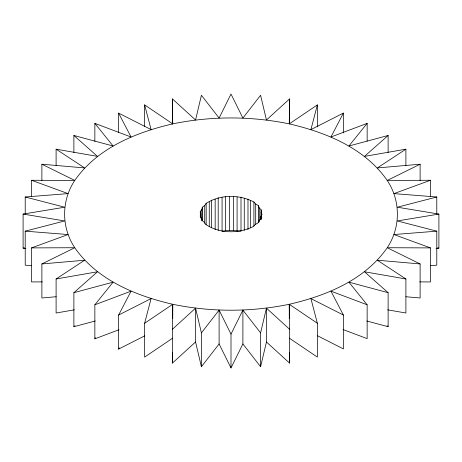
<?xml version="1.0" encoding="UTF-8"?>
<svg xmlns="http://www.w3.org/2000/svg" width="462" height="462" viewBox="0 0 462 462"><rect width="100%" height="100%" fill="white"/><g stroke="black" fill="none" stroke-linecap="round" stroke-linejoin="round"><path stroke-width="0.69" d="M172.43 329.25L195.553 308.148L195.553 341.99L172.43 363.086L172.73 304.279C135.718 295.738 97.187 279.972 74.769 247.724C61.244 227.466 61.244 200.693 74.769 180.44C97.187 148.192 135.718 132.421 172.73 123.88C211.07 115.979 250.93 115.979 289.27 123.88C326.282 132.421 364.813 148.192 387.231 180.44C400.756 200.693 400.756 227.466 387.231 247.724C364.813 279.972 326.282 295.738 289.27 304.279C250.93 312.185 211.07 312.185 172.73 304.279L144.635 323.267L144.635 357.103L172.73 338.12M172.43 363.086L172.557 352.385M172.43 124.157L172.43 98.914L195.553 120.01L201.415 95.27L219.103 118.058L231 94.052L242.897 118.058L260.585 95.27L266.447 120.01L289.57 98.914L289.27 123.88L317.365 104.897L317.365 126.883M261.036 219.231L261.151 209.875L259.257 207.888L258.391 205.677L255.7 204.025L253.909 202.01C239.195 194.265 220.299 194.381 206.168 203.349L204.724 205.457L202.327 207.253L201.836 209.5L201.836 220.848M260.585 332.888L242.897 310.106L242.897 343.942L260.585 366.73L260.585 332.888L266.447 308.148L289.57 329.25L289.57 363.086L266.447 341.99L266.447 308.148M260.585 366.73L266.447 341.99M144.635 323.267L151.086 298.573L118.601 315.055L118.601 349.093L144.716 335.845M317.365 104.897L310.914 129.585L343.399 113.103L343.399 132.958M201.836 209.5L200.283 211.584L200.779 213.831L200.173 216.072L201.623 218.18L201.998 220.438L204.308 222.268L205.648 224.399C219.56 233.726 238.461 233.911 253.303 226.524L255.191 224.538L257.963 222.932L258.939 220.738L260.932 218.78L260.926 216.516L262.018 214.339L261.036 212.145M242.897 343.942L231 367.948L231 334.113L242.897 310.106M118.601 315.055L131.075 291.147L94.854 304.793L94.854 338.831L119 329.735M118.601 349.093L119.26 347.834M343.399 113.103L330.925 137.012L367.146 123.371L367.146 141.095M219.103 310.106L219.103 343.942L201.415 366.73L201.415 332.888L219.103 310.106L231 334.113M94.854 304.793L113.092 282.155L73.88 292.683L73.88 326.721L95.207 320.992M94.854 338.831L95.744 337.728M367.146 123.371L348.908 146.009L388.12 135.476L388.12 152.495M73.88 292.683L97.517 271.772L56.104 278.973L56.104 313.011L74.353 309.84M73.88 326.721L74.954 325.768M388.12 135.476L364.483 156.387L405.896 149.186L405.896 165.5M56.104 278.973L84.65 260.216L41.886 263.946L41.886 297.978L56.145 296.737M405.896 149.186L377.35 167.943L420.114 164.218L420.114 180.527M41.886 263.946L74.769 247.724L31.52 247.898L31.52 281.935L42.331 281.889M420.114 164.218L387.231 180.44L430.48 180.267L430.48 196.575M31.52 247.898L68.064 234.546L25.214 231.162L25.214 265.2L31.641 265.708M430.48 180.267L393.936 193.618L436.786 196.997L436.786 214.016M222.667 231.289C228.673 229.626 234.887 230.821 241.008 231.167L241.008 197.13M25.214 231.162L64.68 220.952L23.1 214.079L23.1 248.117L25.918 248.585M436.786 196.997L397.32 207.213L438.9 214.079L438.9 248.117L436.082 248.585M23.1 214.079L64.68 207.213L25.214 196.997L25.214 214.016M23.1 248.117L24.509 247.886M438.9 214.079L397.32 220.952L436.786 231.162L436.786 265.2L430.359 265.708M25.214 196.997L68.064 193.618L31.52 180.267L31.52 196.575M436.786 231.162L393.936 234.546L430.48 247.898L430.48 281.935L419.669 281.889M31.52 180.267L74.769 180.44L41.886 164.218L41.886 180.527M430.48 247.898L387.231 247.724L420.114 263.946L420.114 297.978L405.855 296.737M41.886 164.218L84.65 167.943L56.104 149.186L56.104 165.5M420.114 263.946L377.35 260.216L405.896 278.973L405.896 313.011L387.647 309.84M437.491 247.886L438.9 248.117M56.104 149.186L97.517 156.387L73.88 135.476L73.88 152.495M405.896 278.973L364.483 271.772L388.12 292.683L388.12 326.721L366.793 320.992M73.88 135.476L113.092 146.009L94.854 123.371L94.854 141.401M388.12 292.683L348.908 282.155L367.146 304.793L367.146 338.629L343 329.533M94.854 123.371L131.075 137.012L118.601 113.103L151.086 129.585L144.635 104.897L172.73 123.88L172.43 98.914M367.146 304.793L330.925 291.147L343.399 315.055L343.399 348.897L317.284 335.643M343.399 315.055L310.914 298.573L317.365 323.267L317.365 357.103L289.27 338.12M289.27 318.682L289.27 304.279L317.365 323.267M387.046 325.768L388.12 326.721M219.103 343.942L231 367.948M195.553 308.148L201.415 332.888M195.553 341.99L201.415 366.73M289.27 304.279L289.57 329.25M289.443 352.385L289.57 363.086M289.57 98.914L289.57 123.729M261.151 209.875L261.151 219.092M260.926 216.516L260.926 219.352M259.257 207.888L259.257 221.362M258.939 220.738L258.939 222.153M258.391 205.677L258.391 222.696M255.7 204.025L255.7 224.59M253.909 202.01L253.909 226.12M250.595 200.797L250.595 227.743M247.99 199.099L247.99 229.591M244.259 198.4L244.259 230.313M237.087 196.991L237.087 231.029M233.391 196.229L233.391 230.261M229.533 196.65L229.533 230.688M225.623 196.442L225.623 230.48M222.072 197.413L222.072 231.45M218.197 197.771L218.197 230.388M215.171 199.214L215.171 229.706M211.573 200.121L211.573 227.778M209.269 201.958L209.269 226.773M206.168 203.349L206.168 224.624M204.724 205.457L204.724 223.186M202.327 207.253L202.327 220.726M200.779 213.831L200.779 218.087M200.283 211.584L200.283 213.71M172.73 304.279L172.73 318.682M144.635 104.897L144.635 126.536M118.601 113.103L118.601 132.582"/></g></svg>
